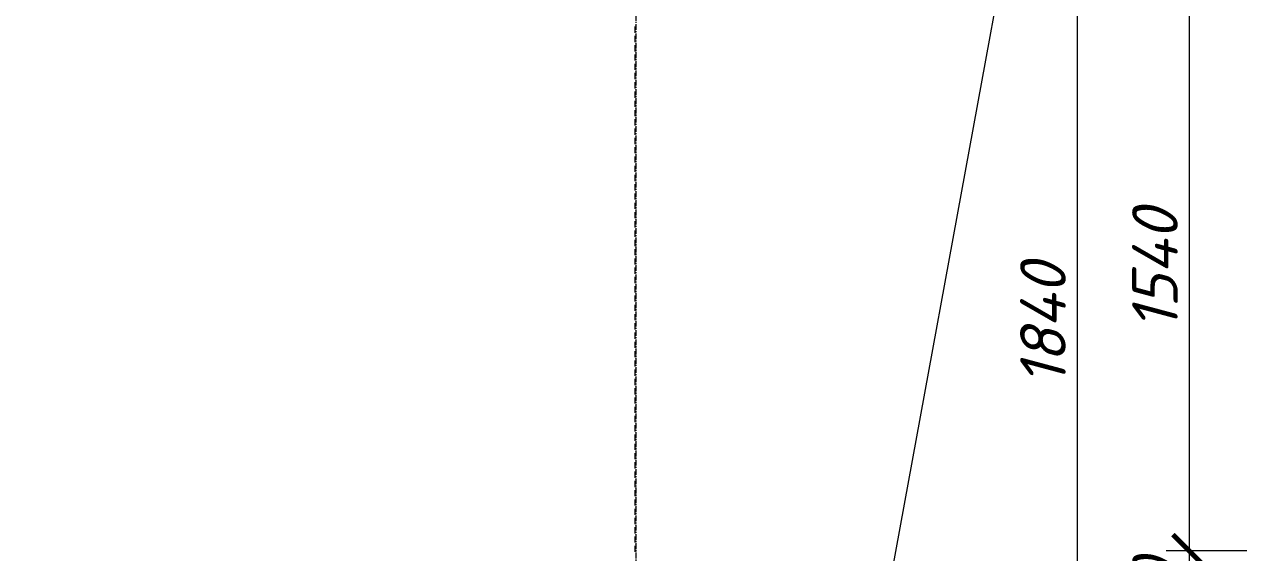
# Model space of a CAD drawing. Header units: millimetres. Extents: x -10178924 to 11692288, y -947381 to 58396.
# Drawn here: x 762582 to 765910, y -794543 to -793095 of the extents above; entities that cross this region are included whole.
import ezdxf

# ---------------------------------------------------------------- set-up
doc = ezdxf.new("R2010")
doc.units = ezdxf.units.MM
doc.linetypes.add('осевая', pattern=[50.8, 31.75, -6.35, 6.35, -6.35])
doc.layers.add('PDF _Размеры осевые', color=7, linetype='Continuous', true_color=0x5d6970)
for name, color, linetype, lineweight in [('PDF _Текст', 7, 'Continuous', 5), ('Размеры клад.', 7, 'Continuous', 0), ('Размеры осевые', 153, 'Continuous', 9)]:
    doc.layers.add(name, color=color, linetype=linetype, lineweight=lineweight)
doc.styles.add('GOST 2.304_new', font='isocpeui.ttf')
doc.dimstyles.new('SPDS 1_50', dxfattribs={"dimscale": 50, "dimtxt": 2.5, "dimasz": 1.77, "dimexe": 1.25, "dimexo": 0.625, "dimtad": 1, "dimdec": 0, "dimrnd": 0.001, "dimtxsty": 'GOST 2.304_new', "dimblk": 'ARCHTICK', "dimcen": 2.5, "dimdle": 2, "dimclrt": 256, "dimadec": 0, "dimazin": 2, "dimtfac": 0.75, "dimtdec": 0, "dimtmove": 1, "dimatfit": 3, "dimfxl": 1, "dimtolj": 1, "dimlwd": 9, "dimlwe": 9, "dimarcsym": 0})

# ---------------------------------------------------------------- blocks, each defined once
blk = doc.blocks.new('_ArchTick')
at = {"color": 0, "linetype": 'ByBlock', "const_width": 0.15}
blk.add_lwpolyline([(-0.5, -0.5), (0.5, 0.5)], dxfattribs=at)
blk = doc.blocks.new('*D2627')
at = {"layer": 'Defpoints', "color": 0, "ltscale": 100, "transparency": 16777216}
for p in [(43769.1, -12206.9), (43109.1, -14046.9), (43769.1, -14046.9)]:
    blk.add_point(p, dxfattribs=at)
at = {"layer": 'Размеры клад.', "color": 0, "lineweight": 9, "ltscale": 100, "transparency": 16777216}
for p, q in [((43109.1, -12106.9), (43109.1, -14146.9)), ((43737.8, -12206.9), (43046.6, -12206.9)), ((43737.8, -14046.9), (43046.6, -14046.9))]:
    blk.add_line(p, q, dxfattribs=at)
at = {"layer": 'Размеры клад.', "color": 0, "lineweight": 9, "ltscale": 100, "transparency": 16777216, "xscale": 88.5, "yscale": 88.5, "zscale": 88.5}
for p, rotation in [((43109.1, -12206.9), 90), ((43109.1, -14046.9), 270)]:
    blk.add_blockref('_ArchTick', p, dxfattribs=dict(at, rotation=rotation))
at = {"layer": 'Размеры клад.', "ltscale": 100, "transparency": 16777216, "insert": (43015.3, -13126.9), "char_height": 125, "attachment_point": 5, "rotation": 90, "style": 'GOST 2.304_new'}
blk.add_mtext('\\A1;1840', dxfattribs=at)
blk = doc.blocks.new('*D2628')
at = {"layer": 'Defpoints', "color": 0, "ltscale": 100, "transparency": 16777216}
for p in [(43665, -12206.9), (43415.9, -13746.9), (44069.1, -13746.9)]:
    blk.add_point(p, dxfattribs=at)
at = {"layer": 'Размеры клад.', "color": 0, "lineweight": 9, "ltscale": 100, "transparency": 16777216}
for p, q in [((43415.9, -12106.9), (43415.9, -13846.9)), ((43633.8, -12206.9), (43353.4, -12206.9)), ((44037.8, -13746.9), (43353.4, -13746.9))]:
    blk.add_line(p, q, dxfattribs=at)
at = {"layer": 'Размеры клад.', "color": 0, "lineweight": 9, "ltscale": 100, "transparency": 16777216, "xscale": 88.5, "yscale": 88.5, "zscale": 88.5}
for p, rotation in [((43415.9, -12206.9), 90), ((43415.9, -13746.9), 270)]:
    blk.add_blockref('_ArchTick', p, dxfattribs=dict(at, rotation=rotation))
at = {"layer": 'Размеры клад.', "ltscale": 100, "transparency": 16777216, "insert": (43322.2, -12976.9), "char_height": 125, "attachment_point": 5, "rotation": 90, "style": 'GOST 2.304_new'}
blk.add_mtext('\\A1;1540', dxfattribs=at)
blk = doc.blocks.new('*D2629')
at = {"layer": 'Defpoints', "color": 0, "ltscale": 100, "transparency": 16777216}
for p in [(44069.1, -13746.9), (43415.9, -14046.9), (43699.1, -14046.9)]:
    blk.add_point(p, dxfattribs=at)
at = {"layer": 'Размеры клад.', "color": 0, "lineweight": 9, "ltscale": 100, "transparency": 16777216}
for p, q in [((43415.9, -13646.9), (43415.9, -14146.9)), ((44037.8, -13746.9), (43353.4, -13746.9)), ((43667.9, -14046.9), (43353.4, -14046.9))]:
    blk.add_line(p, q, dxfattribs=at)
at = {"layer": 'Размеры клад.', "color": 0, "lineweight": 9, "ltscale": 100, "transparency": 16777216, "xscale": 88.5, "yscale": 88.5, "zscale": 88.5}
for p, rotation in [((43415.9, -13746.9), 90), ((43415.9, -14046.9), 270)]:
    blk.add_blockref('_ArchTick', p, dxfattribs=dict(at, rotation=rotation))
at = {"layer": 'Размеры клад.', "ltscale": 100, "transparency": 16777216, "insert": (43322.2, -13896.9), "char_height": 125, "attachment_point": 5, "rotation": 90, "style": 'GOST 2.304_new'}
blk.add_mtext('\\A1;300', dxfattribs=at)
blk = doc.blocks.new('A$C5282721b')
at = {"layer": 'Размеры осевые', "color": 251, "linetype": 'осевая', "ltscale": 0.5, "transparency": 33554687}
blk.add_line((41900, -19000), (41900, 1500), dxfattribs=at)
at = {"layer": 'Размеры клад.', "color": 18, "ltscale": 100, "true_color": 0x000000, "transparency": 33554687}
for base, p1, p2, picture, middle in [((43109.081, -14046.906), (43769.092, -12206.906), (43769.092, -14046.906), '*D2627', (43015.331, -13126.906)), ((43415.933, -13746.906), (43665.044, -12206.906), (44069.092, -13746.906), '*D2628', (43322.183, -12976.906))]:
    dim = blk.add_linear_dim(base=base, p1=p1, p2=p2, angle=90, dimstyle='SPDS 1_50', dxfattribs=at)
    dim.commit()
    dim.dimension.update_dxf_attribs({"geometry": picture, "text_midpoint": middle})
dim = blk.add_linear_dim(base=(43415.933, -14046.906), p1=(44069.092, -13746.906), p2=(43699.136, -14046.906), angle=90, dimstyle='SPDS 1_50', dxfattribs=at)
dim.commit()
dim.dimension.update_dxf_attribs({"geometry": '*D2629', "text_midpoint": (43415.933, -13896.906), "dimtype": 128})

msp = doc.modelspace()

# ---------------------------------------------------------------- linework, layer by layer
at = {"layer": 'PDF _Размеры осевые', "lineweight": 9}
for points in [[(764256.1, -793096.8), (764256.1, -793096.8)], [(764256.1, -793118), (764256.1, -793101.1)], [(764256.1, -793122.2), (764256.1, -793122.2)], [(764256.1, -793143.4), (764256.1, -793126.5)], [(764256.1, -793147.6), (764256.1, -793147.6)], [(764256.1, -793168.8), (764256.1, -793151.9)], [(764256.1, -793173), (764256.1, -793173)], [(764256.1, -793194.2), (764256.1, -793177.3)], [(764256.1, -793198.4), (764256.1, -793198.4)], [(764256.1, -793219.6), (764256.1, -793202.7)], [(764256.1, -793223.8), (764256.1, -793223.8)], [(764256.1, -793245), (764256.1, -793228.1)], [(764256.1, -793249.2), (764256.1, -793249.2)], [(764256.1, -793270.4), (764256.1, -793253.5)], [(764256.1, -793274.6), (764256.1, -793274.6)], [(764256.1, -793295.8), (764256.1, -793278.9)], [(764256.1, -793300), (764256.1, -793300)], [(764256.1, -793321.2), (764256.1, -793304.3)], [(764256.1, -793325.4), (764256.1, -793325.4)], [(764256.1, -793346.6), (764256.1, -793329.7)], [(764256.1, -793350.8), (764256.1, -793350.8)], [(764256.1, -793372), (764256.1, -793355.1)], [(764256.1, -793376.2), (764256.1, -793376.2)], [(764256.1, -793397.4), (764256.1, -793380.5)], [(764256.1, -793401.6), (764256.1, -793401.6)], [(764256.1, -793422.8), (764256.1, -793405.9)], [(764256.1, -793427), (764256.1, -793427)], [(764256.1, -793448.2), (764256.1, -793431.3)], [(764256.1, -793452.4), (764256.1, -793452.4)], [(764256.1, -793473.6), (764256.1, -793456.7)], [(764256.1, -793477.8), (764256.1, -793477.8)], [(764256.1, -793499), (764256.1, -793482.1)], [(764256.1, -793503.2), (764256.1, -793503.2)], [(764256.1, -793524.4), (764256.1, -793507.5)], [(764256.1, -793528.6), (764256.1, -793528.6)], [(764256.1, -793549.8), (764256.1, -793532.9)], [(764256.1, -793554), (764256.1, -793554)], [(764256.1, -793575.2), (764256.1, -793558.3)], [(764256.1, -793579.4), (764256.1, -793579.4)], [(764256.1, -793600.6), (764256.1, -793583.7)], [(764256.1, -793604.8), (764256.1, -793604.8)], [(764256.1, -793626), (764256.1, -793609.1)], [(764256.1, -793630.2), (764256.1, -793630.2)], [(764256.1, -793651.4), (764256.1, -793634.5)], [(764256.1, -793655.6), (764256.1, -793655.6)], [(764256.1, -793676.8), (764256.1, -793659.9)], [(764256.1, -793681), (764256.1, -793681)], [(764256.1, -793702.2), (764256.1, -793685.3)], [(764256.1, -793706.4), (764256.1, -793706.4)], [(764256.1, -793727.6), (764256.1, -793710.7)], [(764256.1, -793731.8), (764256.1, -793731.8)], [(764256.1, -793753), (764256.1, -793736.1)], [(764256.1, -793757.2), (764256.1, -793757.2)], [(764256.1, -793778.4), (764256.1, -793761.5)], [(764256.1, -793782.6), (764256.1, -793782.6)], [(764256.1, -793803.8), (764256.1, -793786.9)], [(764256.1, -793808), (764256.1, -793808)], [(764256.1, -793829.2), (764256.1, -793812.3)], [(764256.1, -793833.4), (764256.1, -793833.4)], [(764256.1, -793854.6), (764256.1, -793837.7)], [(764256.1, -793858.8), (764256.1, -793858.8)], [(764256.1, -793880), (764256.1, -793863.1)], [(764256.1, -793884.2), (764256.1, -793884.2)], [(764256.1, -793905.4), (764256.1, -793888.5)], [(764256.1, -793909.6), (764256.1, -793909.6)], [(764256.1, -793930.8), (764256.1, -793913.9)], [(764256.1, -793935), (764256.1, -793935)], [(764256.1, -793956.2), (764256.1, -793939.3)], [(764256.1, -793960.4), (764256.1, -793960.4)], [(764256.1, -793981.6), (764256.1, -793964.7)], [(764256.1, -793985.8), (764256.1, -793985.8)], [(764256.1, -794007), (764256.1, -793990.1)], [(764256.1, -794011.2), (764256.1, -794011.2)], [(764256.1, -794032.4), (764256.1, -794015.5)], [(764256.1, -794036.6), (764256.1, -794036.6)], [(764256.1, -794057.8), (764256.1, -794040.9)], [(764256.1, -794062), (764256.1, -794062)], [(764256.1, -794083.2), (764256.1, -794066.3)], [(764256.1, -794087.4), (764256.1, -794087.4)], [(764256.1, -794108.6), (764256.1, -794091.7)], [(764256.1, -794112.8), (764256.1, -794112.8)], [(764256.1, -794134), (764256.1, -794117.1)], [(764256.1, -794138.2), (764256.1, -794138.2)], [(764256.1, -794159.4), (764256.1, -794142.5)], [(764256.1, -794163.6), (764256.1, -794163.6)], [(764256.1, -794184.8), (764256.1, -794167.9)], [(764256.1, -794189), (764256.1, -794189)], [(764256.1, -794210.2), (764256.1, -794193.3)], [(764256.1, -794214.4), (764256.1, -794214.4)], [(764256.1, -794235.6), (764256.1, -794218.7)], [(764256.1, -794239.8), (764256.1, -794239.8)], [(764256.1, -794261), (764256.1, -794244.1)], [(764256.1, -794265.2), (764256.1, -794265.2)], [(764256.1, -794286.4), (764256.1, -794269.5)], [(764256.1, -794290.6), (764256.1, -794290.6)], [(764256.1, -794311.8), (764256.1, -794294.9)], [(764256.1, -794316), (764256.1, -794316)], [(764256.1, -794337.2), (764256.1, -794320.3)], [(764256.1, -794341.4), (764256.1, -794341.4)], [(764256.1, -794362.6), (764256.1, -794345.7)], [(764256.1, -794366.8), (764256.1, -794366.8)], [(764256.1, -794388), (764256.1, -794371.1)], [(764256.1, -794392.2), (764256.1, -794392.2)], [(764256.1, -794413.4), (764256.1, -794396.5)], [(764256.1, -794417.6), (764256.1, -794417.6)], [(764256.1, -794438.8), (764256.1, -794421.9)], [(764256.1, -794443), (764256.1, -794443)], [(764256.1, -794464.2), (764256.1, -794447.3)], [(764256.1, -794468.4), (764256.1, -794468.4)], [(764256.1, -794489.6), (764256.1, -794472.7)], [(764256.1, -794493.8), (764256.1, -794493.8)], [(764256.1, -794515), (764256.1, -794498.1)], [(764256.1, -794519.2), (764256.1, -794519.2)], [(764256.1, -794540.4), (764256.1, -794523.5)]]:
    msp.add_lwpolyline(points, dxfattribs=at)
at = {"layer": 'PDF _Текст'}
msp.add_lwpolyline([(765306, -792703.1), (764870, -795082.2), (761800.9, -795082.2)], dxfattribs=at)

# ---------------------------------------------------------------- block references
msp.add_blockref('A$C5282721b', (722358.6, -780790.4))

doc.saveas('drawing.dxf')
